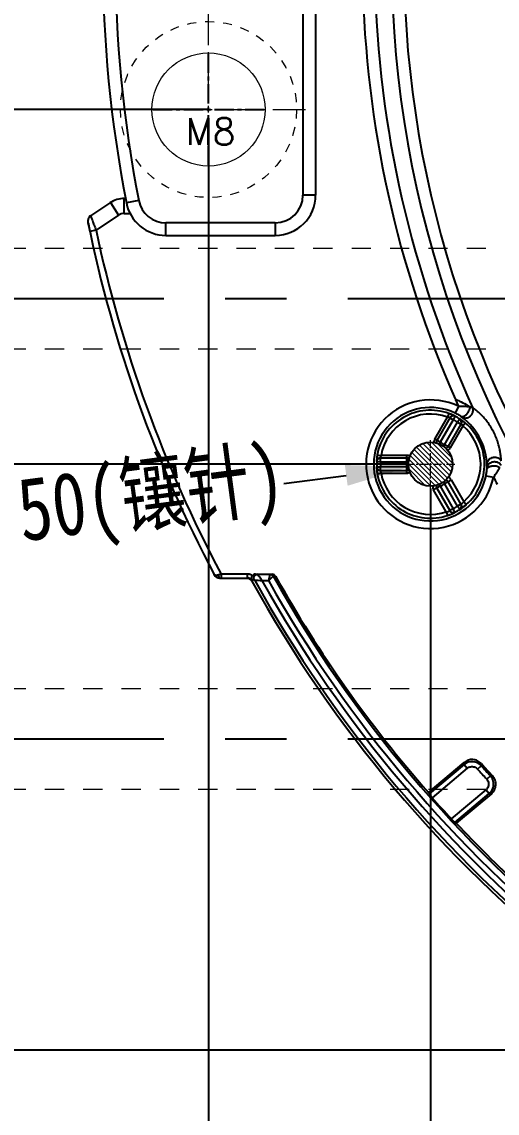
# Model space of a CAD drawing. Header units: millimetres. Extents: x 3267 to 5677, y -4731 to 2600.
# Drawn here: x 4384.9 to 4422.7, y -291.8 to -205.1 of the extents above; entities that cross this region are included whole.
import ezdxf

# ---------------------------------------------------------------- set-up
doc = ezdxf.new("R2010")
doc.units = ezdxf.units.MM
doc.header["$LTSCALE"] = 16.335
doc.header["$PDMODE"] = 3
doc.header["$PDSIZE"] = 0.3125
doc.linetypes.add('CENTER', pattern=[0.6, 0.375, -0.075, 0.075, -0.075])
doc.linetypes.add('HIDDEN', pattern=[0.2, 0.1, -0.1])
doc.layers.get('0').update_dxf_attribs({"linetype": 'CONTINUOUS'})
doc.layers.get('Defpoints').update_dxf_attribs({"linetype": 'CONTINUOUS'})
doc.layers.add('21', color=7, linetype='CONTINUOUS')
for name, color, linetype, lineweight in [('cool', 153, 'HIDDEN', 9), ('insert', 85, 'CONTINUOUS', 20), ('screw', 33, 'CONTINUOUS', 13)]:
    doc.layers.add(name, color=color, linetype=linetype, lineweight=lineweight)
doc.styles.get("Standard").update_dxf_attribs({"font": 'txt', "width": 0.8})
doc.styles.add('TXT', font='txt.shx', dxfattribs={"bigfont": 'gbcbig.shx'})
doc.dimstyles.get("Standard").update_dxf_attribs({"dimtxt": 0.15625, "dimasz": 0.1875, "dimexe": 0.125, "dimexo": 0.0625, "dimtad": 0, "dimtih": 1, "dimtoh": 1, "dimdsep": 46, "dimtxsty": 'Standard', "dimcen": 0.09, "dimadec": 0, "dimazin": 0, "dimtp": 0.01, "dimtm": 0.01, "dimtfac": 1, "dimtofl": 0, "dimtmove": 0, "dimatfit": 3, "dimfxl": 0, "dimtolj": 1, "dimarcsym": 0})

# ---------------------------------------------------------------- blocks, each defined once
blk = doc.blocks.new('insert_cir_3.5')
at = {"layer": 'insert'}
h = blk.add_hatch(dxfattribs=at)
h.set_pattern_fill('_ANSI31', color=123, scale=0.0875, angle=90, style=0)
h.set_pattern_definition([(135, (-3527.1127, 221.18007), (-0.196443103, -0.196443103), [])])
h.paths.add_polyline_path([(-1.75, 0, 1), (1.75, 0, 1)])
at = {"layer": 'insert', "color": 1, "linetype": 'CENTER', "ltscale": 0.108846}
for p, q in [((0, -1.925), (0, 1.925)), ((-1.925, 0), (1.925, 0))]:
    blk.add_line(p, q, dxfattribs=at)
at = {"layer": 'insert'}
blk.add_circle((0, 0), 1.75, dxfattribs=at)
blk = doc.blocks.new('*D191')
at = {"color": 4, "lineweight": -2}
blk.add_line((4405.715, -241.789), (4410.672, -241.133), dxfattribs=at)
at = {"color": 4}
blk.add_solid([(4410.562, -240.306), (4410.781, -241.959), (4415.628, -240.476)], dxfattribs=at)
at = {"layer": 'Defpoints', "color": 0}
for p in [(4419.098, -240.017), (4415.628, -240.476)]:
    blk.add_point(p, dxfattribs=at)
at = {"color": 6, "insert": (4389.831, -243.891), "char_height": 5, "attachment_point": 5, "rotation": 7.54057}
blk.add_mtext('\\A1;∅3.50(镶针)', dxfattribs=at)
blk = doc.blocks.new('*D200')
at = {"color": 4, "lineweight": -2}
blk.add_line((4372.735, -262.077), (4327.293, -262.077), dxfattribs=at)
at = {"layer": 'Defpoints', "color": 0}
for p in [(4492.764, -205.077), (4327.293, -262.077), (4372.735, -262.077)]:
    blk.add_point(p, dxfattribs=at)
at = {"color": 6, "insert": (4319.96, -262.077), "char_height": 5, "attachment_point": 5}
blk.add_mtext('\\A1;57.00', dxfattribs=at)
blk = doc.blocks.new('*D213')
at = {"color": 4, "lineweight": -2}
for p, q in [((4337.293, -286.865), (4327.293, -286.865)), ((4347.293, -286.835), (4337.293, -286.865)), ((4432.057, -286.835), (4347.293, -286.835))]:
    blk.add_line(p, q, dxfattribs=at)
at = {"layer": 'Defpoints', "color": 0}
for p in [(4492.764, -205.077), (4327.293, -286.865), (4432.057, -286.835)]:
    blk.add_point(p, dxfattribs=at)
at = {"color": 6, "insert": (4319.96, -286.865), "char_height": 5, "attachment_point": 5}
blk.add_mtext('\\A1;81.76', dxfattribs=at)
blk = doc.blocks.new('*D214')
at = {"color": 4, "lineweight": -2}
blk.add_line((4406.003, -303.077), (4327.293, -303.077), dxfattribs=at)
at = {"layer": 'Defpoints', "color": 0}
for p in [(4492.764, -205.077), (4327.293, -303.077), (4406.003, -303.077)]:
    blk.add_point(p, dxfattribs=at)
at = {"color": 6, "insert": (4319.96, -303.077), "char_height": 5, "attachment_point": 5}
blk.add_mtext('\\A1;98.00', dxfattribs=at)
blk = doc.blocks.new('*D215')
at = {"color": 4, "lineweight": -2}
blk.add_line((4358.379, -323.077), (4327.293, -323.077), dxfattribs=at)
at = {"layer": 'Defpoints', "color": 0}
for p in [(4492.764, -205.077), (4327.293, -323.077), (4358.379, -323.077)]:
    blk.add_point(p, dxfattribs=at)
at = {"color": 6, "insert": (4319.293, -323.077), "char_height": 5, "attachment_point": 5}
blk.add_mtext('\\A1;118.00', dxfattribs=at)
blk = doc.blocks.new('*D216')
at = {"color": 4, "lineweight": -2}
blk.add_line((4381.852, -145.076), (4327.293, -145.076), dxfattribs=at)
at = {"layer": 'Defpoints', "color": 0}
for p in [(4327.293, -145.076), (4381.852, -145.076), (4492.764, -205.077)]:
    blk.add_point(p, dxfattribs=at)
at = {"color": 6, "insert": (4320.293, -145.076), "char_height": 5, "attachment_point": 5}
blk.add_mtext('\\A1;60.00', dxfattribs=at)
blk = doc.blocks.new('*D217')
at = {"color": 4, "lineweight": -2}
blk.add_line((4360.655, -87.077), (4327.293, -87.077), dxfattribs=at)
at = {"layer": 'Defpoints', "color": 0}
for p in [(4327.293, -87.077), (4360.655, -87.077), (4492.764, -205.077)]:
    blk.add_point(p, dxfattribs=at)
at = {"color": 6, "insert": (4319.293, -87.077), "char_height": 5, "attachment_point": 5}
blk.add_mtext('\\A1;118.00', dxfattribs=at)
blk = doc.blocks.new('*D218')
at = {"color": 4, "lineweight": -2}
blk.add_line((4364.264, -331.877), (4364.264, -368.364), dxfattribs=at)
at = {"layer": 'Defpoints', "color": 0}
for p in [(4492.764, -205.077), (4364.264, -331.877), (4364.264, -368.364)]:
    blk.add_point(p, dxfattribs=at)
at = {"color": 6, "insert": (4364.264, -377.364), "char_height": 5, "attachment_point": 5, "rotation": 90}
blk.add_mtext('\\A1;128.50', dxfattribs=at)
blk = doc.blocks.new('*D202')
at = {"color": 4, "lineweight": -2}
blk.add_line((4364.264, -83.83), (4364.264, -39.373), dxfattribs=at)
at = {"layer": 'Defpoints', "color": 0}
for p in [(4364.264, -39.373), (4364.264, -83.83), (4492.764, -205.077)]:
    blk.add_point(p, dxfattribs=at)
at = {"color": 6, "insert": (4364.264, -30.373), "char_height": 5, "attachment_point": 5, "rotation": 90}
blk.add_mtext('\\A1;128.50', dxfattribs=at)
blk = doc.blocks.new('*D219')
at = {"color": 4, "lineweight": -2}
blk.add_line((4356.318, -227.077), (4324.344, -227.077), dxfattribs=at)
at = {"layer": 'Defpoints', "color": 0}
for p in [(4492.764, -205.077), (4324.344, -227.077), (4356.318, -227.077)]:
    blk.add_point(p, dxfattribs=at)
at = {"color": 6, "insert": (4317.01, -227.077), "char_height": 5, "attachment_point": 5}
blk.add_mtext('\\A1;22.00', dxfattribs=at)
blk = doc.blocks.new('*D220')
at = {"color": 4, "lineweight": -2}
blk.add_line((4335.447, -205.077), (4325.409, -205.077), dxfattribs=at)
at = {"layer": 'Defpoints', "color": 0}
for p in [(4325.409, -205.077), (4335.447, -205.077), (4492.764, -205.077)]:
    blk.add_point(p, dxfattribs=at)
at = {"color": 6, "insert": (4320.409, -205.077), "char_height": 5, "attachment_point": 5}
blk.add_mtext('\\A1;0.00', dxfattribs=at)
blk = doc.blocks.new('*D221')
at = {"color": 4, "lineweight": -2}
blk.add_line((4399.725, -212.047), (4325.409, -212.047), dxfattribs=at)
at = {"layer": 'Defpoints', "color": 0}
for p in [(4492.764, -205.077), (4325.409, -212.047), (4399.725, -212.047)]:
    blk.add_point(p, dxfattribs=at)
at = {"color": 6, "insert": (4319.409, -212.047), "char_height": 5, "attachment_point": 5}
blk.add_mtext('\\A1;6.97', dxfattribs=at)
blk = doc.blocks.new('*D223')
at = {"color": 4, "lineweight": -2}
blk.add_line((4415.438, -240.247), (4325.409, -240.247), dxfattribs=at)
at = {"layer": 'Defpoints', "color": 0}
for p in [(4492.764, -205.077), (4325.409, -240.247), (4415.438, -240.247)]:
    blk.add_point(p, dxfattribs=at)
at = {"color": 6, "insert": (4318.076, -240.247), "char_height": 5, "attachment_point": 5}
blk.add_mtext('\\A1;35.17', dxfattribs=at)
blk = doc.blocks.new('*D224')
at = {"color": 4, "lineweight": -2}
blk.add_line((4417.363, -242.172), (4417.363, -368.405), dxfattribs=at)
at = {"layer": 'Defpoints', "color": 0}
for p in [(4492.764, -205.077), (4417.363, -242.172), (4417.363, -368.405)]:
    blk.add_point(p, dxfattribs=at)
at = {"color": 6, "insert": (4417.363, -376.072), "char_height": 5, "attachment_point": 5, "rotation": 90}
blk.add_mtext('\\A1;75.40', dxfattribs=at)
blk = doc.blocks.new('*D225')
at = {"color": 4, "lineweight": -2}
blk.add_line((4399.725, -214.895), (4399.725, -367.453), dxfattribs=at)
at = {"layer": 'Defpoints', "color": 0}
for p in [(4492.764, -205.077), (4399.725, -214.895), (4399.725, -367.453)]:
    blk.add_point(p, dxfattribs=at)
at = {"color": 6, "insert": (4399.725, -375.119), "char_height": 5, "attachment_point": 5, "rotation": 90}
blk.add_mtext('\\A1;93.04', dxfattribs=at)
blk = doc.blocks.new('screw_m8_i')
at = {"layer": 'screw', "color": 1, "linetype": 'CENTER', "ltscale": 0.435384}
for p, q in [((0, -7.7), (0, 7.7)), ((-7.7, 0), (7.7, 0))]:
    blk.add_line(p, q, dxfattribs=at)
at = {"layer": 'screw', "color": 8, "linetype": 'HIDDEN', "ltscale": 0.435384}
blk.add_circle((0, 0), 7, dxfattribs=at)
at = {"layer": 'screw'}
blk.add_circle((0, 0), 4.5, dxfattribs=at)
at = {"layer": 'screw', "color": 6, "style": 'TXT'}
blk.add_text('M8', height=2.1, dxfattribs=at).set_placement((-1.82, -2.8))

msp = doc.modelspace()

# ---------------------------------------------------------------- linework, layer by layer
at = {"color": 6, "linetype": 'Continuous'}
for p, q in [((4407.232, -181.237), (4407.232, -218.856)), ((4408.232, -181.237), (4408.232, -218.856)), ((4391.923, -219.451), (4390.358, -220.493)), ((4391.923, -219.451), (4392.582, -220.441)), ((4393.027, -220.306), (4393.027, -219.117)), ((4393.028, -219.117), (4393.129, -219.117)), ((4394.178, -219.278), (4393.197, -219.469)), ((4408.232, -218.856), (4407.232, -218.856)), ((4393.027, -220.306), (4393.485, -220.306)), ((4392.582, -220.441), (4390.785, -221.638)), ((4396.337, -222.056), (4396.337, -221.056)), ((4405.032, -221.056), (4396.337, -221.056)), ((4405.032, -221.056), (4405.032, -222.056)), ((4390.785, -221.638), (4390.294, -221.745)), ((4396.337, -222.056), (4405.032, -222.056)), ((4419.585, -235.641), (4419.323, -236.184)), ((4417.704, -238.251), (4418.72, -236.493)), ((4418.913, -236.558), (4417.878, -238.351)), ((4419.174, -236.709), (4418.139, -238.502)), ((4418.913, -236.558), (4419.174, -236.709)), ((4419.311, -236.441), (4419.174, -236.709)), ((4419.311, -236.441), (4419.315, -236.433)), ((4419.686, -236.657), (4419.522, -236.91)), ((4419.69, -236.649), (4419.686, -236.657)), ((4418.487, -238.703), (4419.522, -236.91)), ((4419.787, -237.053), (4418.748, -238.854)), ((4419.936, -237.195), (4418.922, -238.954)), ((4419.522, -236.91), (4419.783, -237.061)), ((4419.936, -237.195), (4420.131, -236.965)), ((4418.139, -238.502), (4417.704, -238.251)), ((4418.139, -238.502), (4418.074, -238.648)), ((4418.487, -238.703), (4418.393, -238.832)), ((4418.922, -238.954), (4418.487, -238.703)), ((4413.085, -240.031), (4413.093, -240.031)), ((4413.093, -240.031), (4413.394, -240.046)), ((4413.138, -239.49), (4413.434, -239.543)), ((4413.386, -239.744), (4415.464, -239.744)), ((4413.394, -240.046), (4413.394, -239.744)), ((4413.394, -240.046), (4415.464, -240.046)), ((4415.464, -239.543), (4413.434, -239.543)), ((4415.464, -239.543), (4415.464, -240.046)), ((4415.464, -240.046), (4415.623, -240.063)), ((4413.093, -240.463), (4413.085, -240.463)), ((4413.093, -240.463), (4413.394, -240.448)), ((4413.394, -240.749), (4413.394, -240.448)), ((4415.464, -240.448), (4413.394, -240.448)), ((4413.394, -240.749), (4415.464, -240.749)), ((4413.434, -240.948), (4415.464, -240.95)), ((4415.464, -240.448), (4415.623, -240.431)), ((4415.464, -240.448), (4415.464, -240.95)), ((4421.781, -241.16), (4422.371, -241.282)), ((4418.139, -241.992), (4417.616, -242.293)), ((4418.139, -241.992), (4418.074, -241.846)), ((4418.139, -241.992), (4419.174, -243.784)), ((4418.487, -241.791), (4418.393, -241.662)), ((4418.487, -241.791), (4419.009, -241.489)), ((4419.522, -243.583), (4418.487, -241.791)), ((4418.748, -241.64), (4419.786, -243.439)), ((4419.009, -241.489), (4420.012, -243.233)), ((4418.623, -244.034), (4417.616, -242.293)), ((4417.878, -242.143), (4418.913, -243.935)), ((4419.174, -243.784), (4418.913, -243.935)), ((4419.311, -244.053), (4419.174, -243.784)), ((4419.783, -243.433), (4419.522, -243.583)), ((4419.686, -243.837), (4419.522, -243.583)), ((4418.623, -244.034), (4418.718, -244.32)), ((4419.315, -244.059), (4419.311, -244.053)), ((4419.686, -243.837), (4419.689, -243.843)), ((4402.795, -248.99), (4400.732, -248.99)), ((4402.795, -248.99), (4402.795, -249.292)), ((4403.455, -248.99), (4404.784, -248.99)), ((4400.629, -249.292), (4402.795, -249.292)), ((4403.178, -249.551), (4403.193, -249.551)), ((4403.372, -249.437), (4403.179, -249.437)), ((4403.193, -249.551), (4403.236, -249.551)), ((4403.973, -249.49), (4404.486, -249.49)), ((4405.048, -249.145), (4404.865, -249.145)), ((4417.201, -266.337), (4420.042, -263.953)), ((4420.03, -264.118), (4417.252, -266.449)), ((4420.283, -264.42), (4417.5, -266.755)), ((4420.03, -264.118), (4420.042, -263.953)), ((4420.03, -264.118), (4420.283, -264.42)), ((4421.102, -264.477), (4421.395, -264.214)), ((4421.408, -264.05), (4421.395, -264.214)), ((4422.123, -265.014), (4421.833, -265.281)), ((4422.123, -265.014), (4422.294, -265.024)), ((4419.028, -268.44), (4421.778, -266.133)), ((4421.778, -266.133), (4422.031, -266.435)), ((4419.311, -268.718), (4422.031, -266.435)), ((4422.203, -266.446), (4419.419, -268.782)), ((4422.203, -266.446), (4422.031, -266.435))]:
    msp.add_line(p, q, dxfattribs=at)
at = {"color": 1, "linetype": 'CENTER', "ltscale": 0.248791}
for p, q in [((4399.725, -216.447), (4399.725, -207.647)), ((4395.325, -212.047), (4404.125, -212.047))]:
    msp.add_line(p, q, dxfattribs=at)
at = {"color": 6, "linetype": 'Continuous'}
for points in [[(4390.145, -221.027), (4390.175, -221.174), (4390.294, -221.745)], [(4419.306, -236.426), (4419.232, -236.386), (4419.124, -236.333), (4418.988, -236.274), (4418.836, -236.214)], [(4418.917, -236.551), (4418.98, -236.474), (4419.064, -236.423)], [(4420.123, -236.958), (4419.995, -236.855), (4419.874, -236.767), (4419.773, -236.698), (4419.701, -236.654)], [(4419.823, -236.85), (4419.823, -236.955), (4419.787, -237.053)], [(4413.136, -239.501), (4413.111, -239.664), (4413.094, -239.815), (4413.085, -239.937), (4413.083, -240.021)], [(4413.196, -239.812), (4413.285, -239.762), (4413.386, -239.744)], [(4413.083, -240.475), (4413.085, -240.559), (4413.094, -240.679), (4413.11, -240.826), (4413.135, -240.988)], [(4413.386, -240.749), (4413.288, -240.733), (4413.201, -240.686)], [(4419.706, -243.836), (4419.791, -243.782), (4419.911, -243.7), (4420.052, -243.593), (4420.201, -243.468)], [(4419.786, -243.439), (4419.821, -243.53), (4419.824, -243.627)], [(4418.729, -244.317), (4418.913, -244.25), (4419.079, -244.18), (4419.212, -244.117), (4419.302, -244.069)], [(4419.073, -244.073), (4418.983, -244.021), (4418.916, -243.941)], [(4400.182, -249.025), (4400.301, -249.173), (4400.457, -249.263), (4400.625, -249.292)], [(4402.795, -249.292), (4402.86, -249.296), (4402.924, -249.309)], [(4404.507, -249.369), (4404.512, -249.387), (4404.512, -249.408), (4404.508, -249.431), (4404.501, -249.455)], [(4404.511, -249.46), (4404.529, -249.442), (4404.547, -249.427), (4404.567, -249.417), (4404.586, -249.412)]]:
    msp.add_lwpolyline(points, dxfattribs=at)
msp.add_circle((4417.363, -240.247), 1.75, dxfattribs=at)
for centre, radius, start, end in [((4492.738, -200.047), 101.419, 168.95924, 191.04076), ((4492.738, -200.047), 100.419, 168.95924, 191.04076), ((4498.768, -200.047), 86.816, 181.13088, 203.77688), ((4498.768, -200.047), 85.826, 181.13101, 204.57091), ((4498.768, -200.047), 84.503, 182.75328, 221.40986), ((4498.768, -200.047), 83.513, 182.75328, 219.05351), ((4393.027, -221.11), 1.993, 89.99983, 123.65789), ((4396.337, -218.856), 3.2, 191.04076, 270), ((4396.337, -218.856), 2.2, 191.04076, 270), ((4405.032, -218.856), 3.2, 270, 0), ((4405.032, -218.856), 2.2, 270, 0), ((4393.027, -221.11), 0.803, 89.98602, 123.6688), ((4492.738, -200.047), 104.717, 191.55642, 207.88601), ((4492.738, -200.047), 104.214, 191.95698, 208.01111), ((4498.792, -200.039), 86.84, 203.79054, 204.20349), ((4417.363, -240.247), 5.114, 64.2453, 348.31765), ((4417.363, -240.247), 4.511, 64.24342, 348.31737), ((4417.363, -240.247), 4.293, 70.083, 169.84869), ((4417.363, -240.247), 3.991, 70.12368, 169.84843), ((4419.174, -236.709), 0.301, 62.89079, 149.99575), ((4417.363, -240.247), 3.974, 57.10078, 62.89922), ((4417.363, -240.247), 4.275, 57.10397, 62.89603), ((4419.522, -236.91), 0.301, 330.00426, 57.10581), ((4416.879, -240.486), 4.979, 359.09362, 53.47383), ((4417.363, -240.247), 3.992, 311.57138, 49.86369), ((4417.363, -240.247), 4.293, 311.52453, 49.88585), ((4418.139, -238.502), 0.502, 150, 181.87086), ((4418.139, -238.502), 0.301, 150, 191.90712), ((4417.363, -240.247), 1.909, 53.95764, 66.04237), ((4418.487, -238.703), 0.301, 288.09288, 330), ((4418.487, -238.703), 0.502, 298.12012, 330), ((4417.363, -240.247), 4.275, 177.10397, 182.89603), ((4413.394, -240.046), 0.301, 90.00305, 177.10714), ((4417.363, -240.247), 3.974, 177.10079, 182.89922), ((4417.363, -240.247), 1.909, 173.95763, 186.04237), ((4415.464, -240.046), 0.502, 58.12559, 90), ((4415.464, -240.046), 0.301, 48.09288, 90), ((4413.394, -240.448), 0.301, 182.89073, 269.99581), ((4417.363, -240.247), 4.293, 190.083, 288.41062), ((4417.363, -240.247), 3.991, 190.12367, 288.39807), ((4415.464, -240.448), 0.301, 270, 311.90712), ((4415.464, -240.448), 0.502, 269.99744, 301.87446), ((4418.139, -241.992), 0.603, 179.66567, 210.00178), ((4418.139, -241.992), 0.301, 168.09288, 210), ((4417.363, -240.247), 1.909, 293.95764, 306.04237), ((4418.487, -241.791), 0.301, 30, 71.90712), ((4418.487, -241.791), 0.603, 29.99826, 60.33253), ((4498.627, -200.117), 86.658, 208.36172, 208.76799), ((4417.363, -240.247), 3.974, 297.10078, 302.89922), ((4419.522, -243.583), 0.301, 302.89142, 29.99575), ((4419.174, -243.784), 0.301, 210.0042, 297.10592), ((4417.363, -240.247), 4.275, 297.10334, 302.89666), ((4403.455, -249.293), 0.302, 89.98433, 142.52813), ((4404.784, -249.293), 0.302, 29.30599, 89.98758), ((4400.625, -248.79), 0.502, 207.88618, 270), ((4402.738, -249.795), 0.503, 28.96493, 90.0274), ((4492.738, -200.047), 102.331, 208.93165, 231.31336), ((4365.011, -268.676), 42.743, 26.57999, 26.75132), ((4492.738, -200.047), 102.106, 208.92854, 231.29263), ((4421.271, -48.452), 201.781, 264.91094, 265.08202), ((4492.738, -200.047), 101.607, 209.11833, 231.2463), ((4492.738, -200.047), 101.159, 209.25993, 231.20428), ((4492.738, -200.047), 100.659, 209.19379, 231.15706), ((4492.738, -200.047), 100.5, 209.24443, 221.26939), ((4420.662, -264.891), 0.999, 42.72936, 129.23859), ((4492.738, -200.047), 96.348, 221.96866, 222.61446), ((4492.738, -200.047), 95.954, 221.96866, 222.61446), ((4492.738, -200.047), 95.835, 221.90066, 222.68813), ((4492.738, -200.047), 100.553, 221.56104, 222.85751), ((4492.738, -200.047), 100.5, 223.15179, 231.1419)]:
    msp.add_arc(centre, radius, start, end, dxfattribs=at)
for centre, major_axis, start_param, end_param in [((4513.661, -224.981), (-70.393, 83.891), 1.290241, 1.291371), ((4471.333, -174.537), (-72.018, 85.827), -4.359643, -4.358511)]:
    msp.add_ellipse(centre, major_axis=major_axis, ratio=0.954809, start_param=start_param, end_param=end_param, dxfattribs=at)
for points, knots in [([(4390.358, -220.493), (4390.274, -220.549), (4390.141, -220.714), (4390.125, -220.925), (4390.144, -221.025), (4390.144, -221.026)], [0, 0, 0, 0, 0.49895, 0.997971, 1, 1, 1, 1]), ([(4390.358, -220.493), (4390.37, -220.542), (4390.422, -220.671), (4390.506, -220.916), (4390.638, -221.248), (4390.734, -221.499), (4390.785, -221.638)], [0, 0, 0, 0, 0.123298, 0.33913, 0.63668, 1, 1, 1, 1]), ([(4419.33, -235.068), (4419.447, -235.116), (4419.741, -235.249), (4420.139, -235.458), (4420.412, -235.632), (4420.514, -235.706)], [0, 0, 0, 0, 0.280525, 0.719107, 1, 1, 1, 1]), ([(4420.514, -235.705), (4420.437, -235.692), (4420.207, -235.668), (4419.897, -235.652), (4419.664, -235.644), (4419.585, -235.641)], [0, 0, 0, 0, 0.251576, 0.745427, 1, 1, 1, 1]), ([(4419.747, -236.421), (4419.797, -236.451), (4419.941, -236.467), (4420.143, -236.369), (4420.328, -236.192), (4420.463, -235.964), (4420.509, -235.79), (4420.514, -235.705)], [0, 0, 0, 0, 0.14836, 0.334005, 0.554373, 0.78641, 1, 1, 1, 1]), ([(4419.842, -236.485), (4419.887, -236.514), (4419.986, -236.559), (4420.119, -236.576), (4420.223, -236.568), (4420.296, -236.552), (4420.353, -236.533), (4420.395, -236.514), (4420.43, -236.496), (4420.467, -236.473), (4420.522, -236.434), (4420.587, -236.374), (4420.656, -236.287), (4420.709, -236.185), (4420.744, -236.072), (4420.757, -235.955), (4420.748, -235.841), (4420.727, -235.769), (4420.714, -235.735)], [0, 0, 0, 0, 0.107441, 0.213256, 0.264637, 0.314398, 0.362223, 0.385338, 0.40788, 0.43954, 0.472548, 0.542302, 0.616402, 0.693594, 0.772258, 0.850612, 0.926977, 1, 1, 1, 1]), ([(4420.714, -235.735), (4420.701, -235.734), (4420.666, -235.731), (4420.6, -235.718), (4420.546, -235.71), (4420.514, -235.706)], [0, 0, 0, 0, 0.200107, 0.512778, 1, 1, 1, 1]), ([(4422.98, -239.97), (4422.976, -239.857), (4422.961, -239.632), (4422.915, -239.303), (4422.85, -238.959), (4422.751, -238.587), (4422.61, -238.174), (4422.419, -237.746), (4422.196, -237.336), (4421.955, -236.966), (4421.706, -236.652), (4421.466, -236.388), (4421.232, -236.156), (4420.986, -235.942), (4420.809, -235.805), (4420.714, -235.735)], [0, 0, 0, 0, 0.068518, 0.135826, 0.200411, 0.27942, 0.368481, 0.463406, 0.562073, 0.649888, 0.729658, 0.803274, 0.865157, 0.928572, 1, 1, 1, 1]), ([(4418.826, -236.211), (4418.816, -236.221), (4418.807, -236.274), (4418.765, -236.363), (4418.738, -236.446), (4418.72, -236.493)], [0, 0, 0, 0, 0.142115, 0.49749, 1, 1, 1, 1]), ([(4418.917, -236.551), (4418.921, -236.543), (4418.864, -236.534), (4418.823, -236.507), (4418.755, -236.497), (4418.72, -236.493)], [0, 0, 0, 0, 0.130415, 0.491848, 1, 1, 1, 1]), ([(4419.315, -236.433), (4419.299, -236.415), (4419.212, -236.384), (4419.059, -236.297), (4418.911, -236.242), (4418.826, -236.211)], [0, 0, 0, 0, 0.134099, 0.492421, 1, 1, 1, 1]), ([(4419.747, -236.421), (4419.708, -236.396), (4419.621, -236.342), (4419.48, -236.262), (4419.377, -236.21), (4419.323, -236.184)], [0, 0, 0, 0, 0.288093, 0.630843, 1, 1, 1, 1]), ([(4420.129, -236.964), (4420.061, -236.906), (4419.94, -236.806), (4419.787, -236.717), (4419.714, -236.654), (4419.69, -236.649)], [0, 0, 0, 0, 0.493521, 0.863424, 1, 1, 1, 1]), ([(4419.842, -236.485), (4419.833, -236.479), (4419.811, -236.463), (4419.779, -236.441), (4419.756, -236.426), (4419.747, -236.421)], [0, 0, 0, 0, 0.288531, 0.725536, 1, 1, 1, 1]), ([(4419.936, -237.195), (4419.915, -237.167), (4419.873, -237.114), (4419.829, -237.091), (4419.792, -237.045), (4419.787, -237.053)], [0, 0, 0, 0, 0.506337, 0.867735, 1, 1, 1, 1]), ([(4413.138, -239.49), (4413.122, -239.579), (4413.095, -239.735), (4413.094, -239.913), (4413.077, -240.007), (4413.085, -240.03)], [0, 0, 0, 0, 0.496523, 0.863304, 1, 1, 1, 1]), ([(4413.434, -239.543), (4413.421, -239.576), (4413.395, -239.639), (4413.397, -239.689), (4413.376, -239.744), (4413.386, -239.744)], [0, 0, 0, 0, 0.505973, 0.867537, 1, 1, 1, 1]), ([(4421.852, -240.247), (4421.852, -240.19), (4421.873, -240.071), (4421.962, -239.912), (4422.096, -239.791), (4422.226, -239.728), (4422.328, -239.701), (4422.401, -239.69), (4422.475, -239.688), (4422.581, -239.697), (4422.72, -239.735), (4422.871, -239.829), (4422.95, -239.921), (4422.98, -239.97)], [0, 0, 0, 0, 0.11059, 0.232506, 0.351077, 0.460911, 0.511419, 0.558569, 0.605761, 0.656401, 0.766804, 0.88627, 1, 1, 1, 1]), ([(4421.857, -240.565), (4421.86, -240.523), (4421.88, -240.425), (4421.951, -240.285), (4422.05, -240.183), (4422.14, -240.123), (4422.209, -240.089), (4422.267, -240.068), (4422.313, -240.057), (4422.346, -240.05), (4422.38, -240.045), (4422.427, -240.04), (4422.49, -240.04), (4422.567, -240.048), (4422.674, -240.074), (4422.806, -240.135), (4422.916, -240.232), (4422.968, -240.304), (4422.983, -240.329)], [0, 0, 0, 0, 0.08363, 0.198219, 0.309705, 0.363103, 0.414264, 0.462873, 0.486161, 0.508742, 0.531352, 0.554734, 0.603737, 0.655586, 0.709963, 0.824087, 0.941452, 1, 1, 1, 1]), ([(4413.085, -240.463), (4413.077, -240.486), (4413.093, -240.577), (4413.095, -240.754), (4413.121, -240.909), (4413.137, -240.998)], [0, 0, 0, 0, 0.134099, 0.492421, 1, 1, 1, 1]), ([(4413.137, -240.998), (4413.151, -241.001), (4413.2, -240.983), (4413.299, -240.975), (4413.384, -240.957), (4413.434, -240.948)], [0, 0, 0, 0, 0.142224, 0.497853, 1, 1, 1, 1]), ([(4413.386, -240.749), (4413.377, -240.749), (4413.397, -240.804), (4413.395, -240.853), (4413.42, -240.916), (4413.434, -240.948)], [0, 0, 0, 0, 0.130415, 0.491848, 1, 1, 1, 1]), ([(4421.781, -241.16), (4421.793, -241.102), (4421.814, -240.988), (4421.836, -240.828), (4421.847, -240.726), (4421.85, -240.68)], [0, 0, 0, 0, 0.369546, 0.712182, 1, 1, 1, 1]), ([(4421.85, -240.68), (4421.857, -240.622), (4421.931, -240.499), (4422.133, -240.396), (4422.387, -240.357), (4422.652, -240.389), (4422.816, -240.458), (4422.884, -240.505)], [0, 0, 0, 0, 0.147027, 0.332497, 0.558921, 0.789829, 1, 1, 1, 1]), ([(4421.85, -240.68), (4421.852, -240.663), (4421.854, -240.634), (4421.856, -240.595), (4421.857, -240.574), (4421.857, -240.565)], [0, 0, 0, 0, 0.432787, 0.773415, 1, 1, 1, 1]), ([(4422.371, -241.282), (4422.437, -241.189), (4422.565, -241.002), (4422.743, -240.748), (4422.843, -240.579), (4422.885, -240.505)], [0, 0, 0, 0, 0.368384, 0.727538, 1, 1, 1, 1]), ([(4419.689, -243.843), (4419.717, -243.838), (4419.802, -243.763), (4419.984, -243.657), (4420.128, -243.533), (4420.209, -243.461)], [0, 0, 0, 0, 0.132188, 0.49366, 1, 1, 1, 1]), ([(4419.786, -243.439), (4419.793, -243.45), (4419.848, -243.382), (4419.915, -243.352), (4419.979, -243.273), (4420.012, -243.233)], [0, 0, 0, 0, 0.130905, 0.492867, 1, 1, 1, 1]), ([(4420.209, -243.461), (4420.205, -243.447), (4420.162, -243.415), (4420.105, -243.334), (4420.045, -243.271), (4420.012, -243.233)], [0, 0, 0, 0, 0.142118, 0.497525, 1, 1, 1, 1]), ([(4418.623, -244.034), (4418.674, -244.026), (4418.775, -244.01), (4418.835, -243.967), (4418.923, -243.953), (4418.916, -243.941)], [0, 0, 0, 0, 0.504343, 0.866325, 1, 1, 1, 1]), ([(4418.719, -244.32), (4418.822, -244.286), (4419.002, -244.223), (4419.187, -244.119), (4419.296, -244.081), (4419.314, -244.059)], [0, 0, 0, 0, 0.498285, 0.867281, 1, 1, 1, 1]), ([(4400.732, -248.99), (4400.705, -248.998), (4400.653, -249.014), (4400.576, -249.036), (4400.525, -249.05), (4400.501, -249.057)], [0, 0, 0, 0, 0.346827, 0.682893, 1, 1, 1, 1]), ([(4400.732, -248.99), (4400.732, -249.04), (4400.741, -249.134), (4400.715, -249.208), (4400.747, -249.292), (4400.732, -249.292)], [0, 0, 0, 0, 0.490285, 0.85288, 1, 1, 1, 1]), ([(4402.962, -249), (4402.945, -248.997), (4402.91, -248.991), (4402.854, -248.99), (4402.816, -248.99), (4402.795, -248.99)], [0, 0, 0, 0, 0.321079, 0.619227, 1, 1, 1, 1]), ([(4403.373, -249.438), (4403.369, -249.432), (4403.362, -249.418), (4403.353, -249.393), (4403.344, -249.365), (4403.339, -249.337), (4403.336, -249.304), (4403.337, -249.269), (4403.343, -249.224), (4403.357, -249.18), (4403.377, -249.139), (4403.399, -249.107), (4403.425, -249.078), (4403.455, -249.053), (4403.487, -249.031), (4403.52, -249.015), (4403.55, -249.004), (4403.588, -248.994), (4403.617, -248.991), (4403.636, -248.991)], [0, 0, 0, 0, 0.031254, 0.078069, 0.124887, 0.171746, 0.218649, 0.281211, 0.343769, 0.437461, 0.500029, 0.562597, 0.625104, 0.687643, 0.750208, 0.813052, 0.860151, 0.907206, 1, 1, 1, 1]), ([(4403.973, -249.49), (4403.913, -249.408), (4403.825, -249.248), (4403.695, -249.12), (4403.66, -248.99), (4403.631, -248.99)], [0, 0, 0, 0, 0.505845, 0.857335, 1, 1, 1, 1]), ([(4404.604, -248.99), (4404.586, -248.99), (4404.596, -249.047), (4404.578, -249.088), (4404.568, -249.142), (4404.554, -249.195), (4404.547, -249.251), (4404.528, -249.302), (4404.512, -249.352), (4404.514, -249.401), (4404.503, -249.448), (4404.493, -249.477), (4404.486, -249.49)], [0, 0, 0, 0, 0.104507, 0.195692, 0.299609, 0.409497, 0.521418, 0.626015, 0.723552, 0.822297, 0.912967, 1, 1, 1, 1]), ([(4404.603, -248.99), (4404.638, -248.99), (4404.711, -249.003), (4404.804, -249.058), (4404.848, -249.115), (4404.865, -249.145)], [0, 0, 0, 0, 0.33175, 0.677349, 1, 1, 1, 1]), ([(4400.501, -249.057), (4400.453, -249.07), (4400.37, -249.088), (4400.255, -249.088), (4400.195, -249.05), (4400.181, -249.024)], [0, 0, 0, 0, 0.434146, 0.748684, 1, 1, 1, 1]), ([(4400.501, -249.057), (4400.506, -249.113), (4400.527, -249.191), (4400.577, -249.27), (4400.61, -249.292), (4400.625, -249.292)], [0, 0, 0, 0, 0.609235, 0.839594, 1, 1, 1, 1]), ([(4403.236, -249.551), (4403.193, -249.474), (4403.062, -249.343), (4402.883, -249.292), (4402.795, -249.292)], [0, 0, 0, 0, 0.499743, 1, 1, 1, 1]), ([(4403.215, -249.109), (4403.187, -249.092), (4403.133, -249.061), (4403.049, -249.023), (4402.991, -249.006), (4402.962, -249)], [0, 0, 0, 0, 0.351524, 0.677476, 1, 1, 1, 1]), ([(4403.179, -249.437), (4403.162, -249.404), (4403.142, -249.328), (4403.155, -249.211), (4403.191, -249.14), (4403.215, -249.109)], [0, 0, 0, 0, 0.326718, 0.658586, 1, 1, 1, 1]), ([(4404.486, -249.49), (4404.491, -249.476), (4404.508, -249.447), (4404.55, -249.425), (4404.591, -249.404), (4404.625, -249.371), (4404.654, -249.333), (4404.693, -249.302), (4404.731, -249.269), (4404.767, -249.236), (4404.801, -249.205), (4404.833, -249.175), (4404.856, -249.157), (4404.865, -249.145)], [0, 0, 0, 0, 0.089307, 0.182809, 0.270916, 0.358607, 0.452055, 0.548923, 0.646773, 0.743097, 0.833234, 0.911539, 1, 1, 1, 1]), ([(4421.408, -264.05), (4421.323, -263.955), (4421.118, -263.799), (4420.746, -263.698), (4420.364, -263.745), (4420.139, -263.871), (4420.042, -263.953)], [0, 0, 0, 0, 0.251929, 0.499921, 0.747767, 1, 1, 1, 1]), ([(4420.283, -264.42), (4420.362, -264.358), (4420.549, -264.263), (4420.863, -264.286), (4421.033, -264.405), (4421.102, -264.477)], [0, 0, 0, 0, 0.336089, 0.666024, 1, 1, 1, 1]), ([(4421.833, -265.281), (4421.9, -265.357), (4422, -265.552), (4421.981, -265.88), (4421.855, -266.063), (4421.778, -266.133)], [0, 0, 0, 0, 0.323556, 0.667464, 1, 1, 1, 1]), ([(4422.031, -266.435), (4422.13, -266.35), (4422.297, -266.134), (4422.398, -265.74), (4422.344, -265.34), (4422.208, -265.109), (4422.123, -265.014)], [0, 0, 0, 0, 0.248683, 0.50342, 0.756373, 1, 1, 1, 1]), ([(4422.203, -266.446), (4422.305, -266.36), (4422.476, -266.148), (4422.583, -265.756), (4422.527, -265.355), (4422.384, -265.122), (4422.294, -265.024)], [0, 0, 0, 0, 0.252066, 0.499904, 0.747712, 1, 1, 1, 1]), ([(4417.252, -266.449), (4417.263, -266.471), (4417.309, -266.527), (4417.389, -266.63), (4417.46, -266.71), (4417.5, -266.755)], [0, 0, 0, 0, 0.186595, 0.544521, 1, 1, 1, 1]), ([(4419.028, -268.44), (4419.069, -268.484), (4419.143, -268.563), (4419.238, -268.654), (4419.289, -268.705), (4419.311, -268.718)], [0, 0, 0, 0, 0.454216, 0.812545, 1, 1, 1, 1])]:
    msp.add_open_spline(points, degree=3, knots=knots, dxfattribs=at)
at = {"layer": '21', "color": 1, "linetype": 'CENTER', "ltscale": 3.980655}
for p, q in [((4332.764, -227.077), (4652.764, -227.077)), ((4332.764, -262.077), (4652.764, -262.077))]:
    msp.add_line(p, q, dxfattribs=at)
at = {"layer": 'cool', "ltscale": 0.932966}
for p, q in [((4347.094, -223.077), (4638.434, -223.077)), ((4347.094, -231.077), (4638.434, -231.077)), ((4347.094, -258.077), (4638.434, -258.077)), ((4347.094, -266.077), (4638.434, -266.077))]:
    msp.add_line(p, q, dxfattribs=at)

# ---------------------------------------------------------------- block references
at = {"layer": 'insert'}
msp.add_blockref('insert_cir_3.5', (4417.363, -240.247), dxfattribs=at)
at = {"layer": 'screw'}
msp.add_blockref('screw_m8_i', (4399.725, -212.047), dxfattribs=at)

# ---------------------------------------------------------------- dimensions: what is measured, and where the dimension line sits
for feature_location, offset, dtype, origin, picture, middle in [((4364.264, -83.83), (0, 44.457), 1, (4492.764, -205.077), '*D202', (4364.264, -30.373)), ((4360.655, -87.077), (-33.362, 0), 0, (4492.764, -205.077), '*D217', (4319.293, -87.077)), ((4381.852, -145.076), (-54.559, 0), 0, (4492.764, -205.077), '*D216', (4320.293, -145.076)), ((4335.446890127, -205.077175397), (-10.037803603, 0), 0, (4492.764246662, -205.077175397), '*D220', (4320.409086523, -205.077175397)), ((4356.318, -227.077), (-31.974, 0), 0, (4492.764, -205.077), '*D219', (4317.01, -227.077)), ((4358.379, -323.077), (-31.086, 0), 0, (4492.764, -205.077), '*D215', (4319.293, -323.077)), ((4415.438, -240.247), (-90.029, 0), 0, (4492.764, -205.077), '*D223', (4318.076, -240.247)), ((4372.735, -262.077), (-45.442, 0), 0, (4492.764, -205.077), '*D200', (4319.96, -262.077)), ((4432.057, -286.835), (-104.764, -0.03), 0, (4492.764, -205.077), '*D213', (4319.96, -286.865)), ((4406.003, -303.077), (-78.709, 0), 0, (4492.764, -205.077), '*D214', (4319.96, -303.077)), ((4399.725, -212.047), (-74.316, 0), 0, (4492.764, -205.077), '*D221', (4319.409, -212.047)), ((4364.264, -331.877), (0, -36.487), 1, (4492.764, -205.077), '*D218', (4364.264, -377.364)), ((4399.725, -214.895), (0, -152.558), 1, (4492.764, -205.077), '*D225', (4399.725, -375.119)), ((4417.363, -242.172), (0, -126.234), 1, (4492.764, -205.077), '*D224', (4417.363, -376.072))]:
    dim = msp.add_ordinate_dim(feature_location=feature_location, offset=offset, dtype=dtype, origin=origin, dimstyle='Standard', override={"dimtxt": 5, "dimasz": 5, "dimexe": 0, "dimexo": 0, "dimgap": 0, "dimtih": 0, "dimtoh": 0, "dimzin": 0, "dimcen": 0, "dimclrd": 4, "dimclre": 4, "dimclrt": 6, "dimadec": 2, "dimtp": 0, "dimtm": 0, "dimtzin": 0})
    dim.commit()
    dim.dimension.update_dxf_attribs({"geometry": picture, "text_midpoint": middle})
dim = msp.add_diameter_dim_2p(p1=(4419.098, -240.017), p2=(4415.628, -240.476), text='<>(镶针)', dimstyle='Standard', override={"dimtxt": 5, "dimasz": 5, "dimexe": 0, "dimexo": 0, "dimgap": 0, "dimtih": 0, "dimtoh": 0, "dimzin": 0, "dimcen": 0, "dimclrd": 4, "dimclre": 4, "dimclrt": 6, "dimadec": 2, "dimtp": 0, "dimtm": 0, "dimtzin": 0})
dim.commit()
dim.dimension.update_dxf_attribs({"geometry": '*D191', "text_midpoint": (4389.831, -243.891)})

doc.saveas('drawing.dxf')
